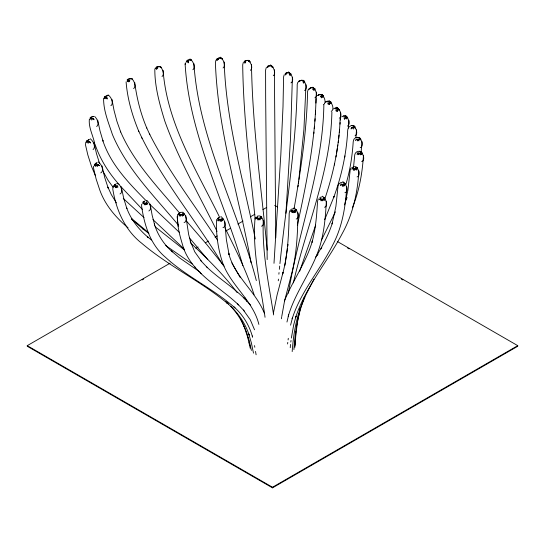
<?xml version="1.0" encoding="UTF-8"?>
<svg xmlns="http://www.w3.org/2000/svg" width="545" height="545" viewBox="0 0 545 545"><rect width="100%" height="100%" fill="white"/><g stroke="black" fill="none" stroke-linecap="round" stroke-linejoin="round"><path stroke-width="0.82" d="M292.392 77.186L290.526 138.389L285.921 213.279M297.992 212.87C297.611 234.064 296.712 255.482 291.037 276.043L284.531 301.099L281.751 316.516M305.997 84.782L303.912 129.444L298.885 179.414M315.964 103.08L316.325 92.166M315.998 98.556C315.208 141.502 306.222 183.685 297.366 225.535M323.853 105.151C322.81 169.563 298.558 230.263 288.387 293.271M93.508 166.205L93.536 168.119L96.124 179.005L99.81 190.116C105.212 205.22 115.935 217.653 128.082 227.817M273.992 263.303L280.825 154.746L283.005 106.663L283.604 76.791L284.245 74.692M331.885 112.025C330.801 171.157 306.419 226.046 293.339 282.896M340.032 124.171L340.121 122.523M340.257 120.043L340.666 112.597M326.319 201.228C325.433 219.581 323.675 238.301 316.577 255.441C308.218 276.22 294.491 294.593 288.244 316.257L288.659 314.806L286.956 322.034M314.928 121.215L315.078 118.749M315.337 114.648L315.596 110.54M294.981 345.414L295.553 336.96M295.663 335.27L295.894 331.891M348.378 128.123L348.889 120.54M355.946 137.415L356.498 129.846M346.729 186.676C345.598 206.603 342.267 226.843 332.886 244.691C320.249 269.904 300.69 291.595 292.154 318.825L292.556 317.497L290.58 325.174M294.872 347.335L295.935 333.819L297.781 320.269L300.295 308.354M126.093 81.873C127.401 98.693 132.176 115.267 138.594 130.868L138.873 131.481M361.09 152.498L361.996 141.652M363.433 155.55C362.35 173.378 359.148 191.22 352.336 207.795M358.855 170.932C357.656 192.637 352.84 214.369 342.26 233.519C327.45 261.879 305.731 286.718 295.642 317.442L296.03 316.216L293.694 324.902L291.357 338.064M278.277 280.784L278.42 279.135M292.181 351.593C293.23 336.865 295.458 322.122 300.363 308.15L299.982 309.301L305.881 294.913L313.975 279.156M293.925 349.549C295.009 332.007 298.006 314.526 304.13 297.999M313.804 133.75L313.954 132.081M314.254 128.736L314.479 126.229M290.233 347.69L290.526 344.454M278.87 274.196L279.033 272.568M279.36 269.312L279.694 266.055M279.939 263.61C286.2 203.919 296.453 144.486 297.216 84.332L297.863 82.24M338.663 138.471L339.017 135.099M339.283 132.564L339.542 130.03M281.465 318.771L281.649 317.224M297.972 186.874L298.176 185.218M298.381 183.556L298.687 181.076M287.59 343.97L287.794 342.355M288.101 339.93L288.298 338.309M353.528 167.24L354.747 154.814L355.374 153.118L357.009 151.653L359.209 151.197M141.659 204.218L141.618 206.105C144.255 224.894 150.291 244.521 165.339 257.165C186.54 276.731 213.429 288.761 234.99 307.905L234.003 306.951C243.111 314.901 249.419 325.542 252.601 337.157L252.206 335.924M290.812 342.049L291.03 340.455M284.926 265.347L285.267 262.847M242.886 265.688C223.348 198.83 189.415 134.99 185.143 64.399L185.239 63.751M185.143 64.399L185.375 62.784M336.469 153.813L337.314 148.213M337.553 146.612L337.798 145.011M338.159 142.606L338.397 141.005M285.382 262.016L287.433 248.615M287.821 246.102L288.094 244.46M293.987 209.185C300.758 170.333 306.849 131.195 307.543 91.683L308.197 89.591M273.365 313.259L277.098 294.947L283.08 272.289L282.671 273.931C287.985 254.127 288.741 233.533 289.204 213.156L289.865 210.656L290.757 209.777M344.651 157.525L344.958 155.911M334.351 165.033L334.664 163.432M335.911 157.021L336.224 155.42M238.608 304.955C220.003 287.017 193.373 274.169 183.685 248.629C180.422 237.681 176.655 225.937 177.602 214.512M344.624 204.934L347.908 190.239L350.176 170.183L350.803 168.5M216.549 219.465C215.922 234.445 218.089 250.114 223.218 264.386C231.829 286.329 253.2 301.051 258.882 324.411M113.094 186.206L112.795 189.156C116.112 209.811 124.934 230.276 141.864 243.363L142.797 244.174C169.209 266.321 200.785 281.281 227.32 303.279L226.386 302.468C236.816 311.031 244.978 322.224 249.154 335.114L248.765 333.942L251.402 343.003L253.5 353.146M255.094 217.959C252.076 251.402 260.565 284.361 265.04 317.299M299.682 271.199L315.698 225.119M340.482 118.735L340.107 119.927C339.085 146.775 333.472 173.269 324.902 198.687M345.803 184.591C350.074 170.674 352.288 156.197 353.215 141.686L353.916 139.234L355.544 137.749L357.752 137.286M89.373 119.048C88.392 127.162 92.95 135.269 94.578 143.124M85.797 142.068L85.51 144.963L87.813 154.862L91.424 166.191L95.416 175.728M346.47 199.007L346.954 197.494M103.625 98.127C103.305 110.478 108.605 122.802 112.399 134.486C126.862 169.154 154.405 196.173 177.983 224.642M318.232 198.884L317.537 201.371C316.754 215.112 315.698 228.968 312.026 242.287L312.442 240.835C306.29 262.24 292.781 280.409 284.442 300.894M266.219 67.723L265.592 70.148L265.66 96.86L267.173 259.577M154.828 68.84C154.63 86.396 159.603 104.115 164.754 120.936C178.453 159.372 199.109 194.838 217.046 231.346M243.308 62.43L242.702 64.855C243.37 116.501 249.903 167.812 255.189 219.11M215.977 60.114L215.398 62.539C217.741 130.684 238.894 196.173 251.129 262.813M345.741 200.771L346.858 197.855M304.001 298.272L304.601 296.752M324.663 219.744L334.099 196.404L333.731 197.385C341.654 175.728 346.634 152.975 347.724 129.921L348.418 127.469L351.041 125.616M335.461 211.821L321.359 240.325M317.197 255.53L318.042 254.086M320.971 249.038L321.809 247.6M315.364 257.656C322.238 246.64 328.594 235.12 332.464 222.667L332.062 223.995L335.911 206.412L338.043 185.94L338.67 184.265L340.298 182.807L342.498 182.309M343.725 184.367L344.222 183.624L343.732 182.847L345.373 183.651L344.222 183.624L345.605 184.421L344.093 184.033L344.692 185.791L343.18 184.578L340.979 183.91L340.284 185.62L341.885 184.53L342.485 186.288L342.533 184.639L343.677 186.186L343.18 184.578L343.725 184.367L344.692 185.791M351.763 167.642L354.638 166.566M355.871 168.541L356.369 167.819L355.333 166.811L357.513 167.88L356.239 167.417L357.745 168.63L356.239 168.214L356.832 169.958L355.326 168.746L353.126 168.085L351.757 169.114L353.494 168.439L353.439 170.231L354.039 168.691L354.631 170.428L355.326 168.746L355.871 168.541L356.832 169.958M360.443 153.084L360.81 151.994L359.257 151.299L361.403 151.837L360.81 151.994L362.316 153.206L360.94 152.389L362.078 153.915L360.81 152.77L361.403 154.501L359.898 153.288L357.697 152.641L357.002 154.317L358.61 153.234L358.01 154.766L359.25 153.336L360.395 154.862L359.898 153.288L360.443 153.084L361.403 154.501M341.722 116.903L343.411 115.983L345.803 116.051L343.411 115.983M333.486 108.993L335.175 108.067L337.566 108.128L335.175 108.067M337.314 241.483L517.75 345.659L517.75 346.259L272.5 487.85L27.25 346.259L27.25 345.659L170.129 263.167M195.907 248.288L198.114 247.008M205.479 242.757L208.428 241.053M215.057 237.232L217.264 235.951M226.1 230.855L230.521 228.3M237.886 224.049L243.043 221.072M250.407 216.821L254.822 214.267M262.928 209.593L266.607 207.468M142.143 279.926L143.614 279.074M27.25 345.659L272.5 487.25L517.75 345.659M291.452 209.178L293.66 208.599M319.847 197.426L322.054 196.895M311.365 87.643L309.104 88.61L312.012 87.582L314.881 88.699L312.012 87.582M180.041 212.414L182.405 212.264M346.818 116.467L345.285 116.01L346.818 116.467L345.837 116.235M257.635 215.99L260.019 215.963M338.574 108.537L337.042 108.08L338.574 108.537L337.593 108.305M330.536 101.642L327.129 101.186L325.44 102.106L328.349 101.091L330.536 101.642L329.548 101.397M322.667 95.021L319.261 94.585L317.572 95.504L318.791 95.395L318.92 95.034L318.253 94.946L319.833 94.537L322.667 95.021L321.673 94.776M116.616 183.713L117.795 183.747M274.707 205.342L277.657 207.039M347.621 248.036L349.093 248.881M401.386 279.074L402.857 279.926M199.838 271.921L179.38 257.758L171.314 250.911L172.295 251.858C163.895 244.378 157.539 234.766 154.324 223.961L154.719 225.214L152.157 215.316L150.154 204.089M165.687 245.522L192.167 263.937M336.735 107.208L337.185 107.549M220.241 57.15L221.141 57.872M220.841 216.508L221.74 217.23M90.218 138.757L91.117 139.486M98.243 161.906L98.7 162.246M142.845 228.914L148.901 233.498M155.148 226.761L184.278 249.883M148.438 232.606L131.549 218.477M151.51 240.018L147.538 236.837L148.465 237.647C138.818 229.554 130.732 219.437 126.501 207.468L126.883 208.646L123.749 198.441L121.317 187.01M143.696 229.561L131.352 219.063M144.05 217.612L123.259 198.462M312.844 87.159L313.293 87.541M146.796 200.335L147.245 200.724M244.848 298.967C233.103 287.004 218.45 278.366 206.453 266.675M179.353 232.374L149.943 204.518M190.443 242.825C207.059 258.371 223.436 274.394 237.15 292.617M152.947 219.601L184.339 249.181M225.93 301.583L228.375 303.94M146.993 201.568C129.281 183.624 110.676 164.767 102.692 140.215L103.046 141.128L99.98 130.786L97.691 120.077M142.592 209.627L120.581 186.288M200.696 260.551L207.468 267.759M237.593 303.872L244.358 311.079M194.327 266.396L195.335 267.466M200.213 272.67L201.228 273.753M243.833 297.883L250.727 305.227M230.726 306.304C237.858 313.791 243.111 322.851 246.667 332.532L246.299 331.442L249.242 340.836L251.395 350.408M179.584 213.061C158.111 187.31 133.682 162.512 120.377 131.216L120.697 131.999L116.903 121.269L114.028 110.397L111.929 99.265M186.118 220.623L206.848 244.603L224.118 266.164M189.408 237.865L207.795 259.604M118.96 184.353C108.448 172.615 99.987 159.004 94.932 144.037M113.135 187.276L108.264 180.627L103.189 171.695M201.704 261.62L194.763 251.845L190.246 240.945L190.661 242.307L188.625 234.33L185.777 215.636M243.356 310.01L250.291 319.786L254.549 329.786M116.453 202.91L111.323 194.633L107.89 187.112L108.257 188.209L104.742 177.609L102.038 165.905M217.516 240.161L215.691 237.341C193.257 203.203 168.092 170.592 149.548 134.05L149.807 134.622L146.503 127.421L146.782 128.041C140.549 113.483 136.754 98.005 134.69 82.329M231.829 262.86L240.338 277.712M222.864 264.863C195.798 219.594 160.843 178.958 138.594 130.868M220.003 218.095C197.031 170.864 167.083 124.144 163.091 70.332M224.915 227.728C235.726 249.576 246.776 271.499 254.086 294.818M245.216 298.026L246.899 301.48M264.339 313.198C255.728 291.255 234.364 276.533 228.682 253.173L229.098 254.651L226.373 239.643L224.778 221.665M141.761 137.762L142.02 138.335M240.706 318.961L244.378 327.143L244.031 326.135L247.655 337.117L250.237 348.235M99.531 163.275L96.438 153.445L94.013 142.763M256.341 280.607C237.388 207.802 198.809 139.752 193.918 63.649M255.292 238.989C243.465 180.354 226.066 122.155 224.179 61.966M248.084 337.348L248.786 340.645M249.14 342.294L249.842 345.591M254.522 345.598L254.808 347.26M255.53 351.43L256.109 354.761M177.111 216.617L178.29 226.298M273.644 314.949C268.678 283.598 261.988 252.355 263.276 220.371M267.207 250.101C261.423 188.277 252.39 126.604 251.49 64.419M275.77 237.872L274.373 69.808M272.5 487.25L272.5 487.85M356.26 166.995A6.608 3.815 60 0 1 359.121 173.099A6.608 3.815 60 0 1 357.064 176.927M360.831 151.605A6.608 3.815 60 0 1 363.692 157.709A6.608 3.815 60 0 1 361.642 161.538M359.393 137.721A6.608 3.815 60 0 1 362.255 143.826A6.608 3.815 60 0 1 360.197 147.654M353.896 125.929A6.608 3.815 60 0 1 355.074 135.76M346.286 116.283A6.608 3.815 60 0 1 347.465 126.113M337.634 107.937A6.608 3.815 60 0 1 340.857 113.905A6.608 3.815 60 0 1 339.242 118.197M329.16 100.655A6.608 3.815 60 0 1 332.777 106.725A6.608 3.815 60 0 1 331.21 111.303M321.748 94.435A6.608 3.815 60 0 1 324.704 103.373M324.513 103.734A6.608 3.815 60 0 1 323.355 104.695M313.722 87.97A6.608 3.815 60 0 1 314.901 97.807M302.966 80.176A6.608 3.815 60 0 1 306.188 86.151A6.608 3.815 60 0 1 304.566 90.436M288.455 71.885A6.608 3.815 60 0 1 292.467 78.003A6.608 3.815 60 0 1 290.962 82.867M270.443 64.875A6.608 3.815 60 0 1 274.38 70.7A6.608 3.815 60 0 1 273.283 75.701M248.452 60.257A6.608 3.815 60 0 1 250.4 70.359M221.577 58.301A6.608 3.815 60 0 1 223.089 67.975M189.987 58.921A6.608 3.815 60 0 1 193.931 64.746A6.608 3.815 60 0 1 192.835 69.746M160.067 66.429A6.608 3.815 60 0 1 162.015 76.532M131.686 78.528A6.608 3.815 60 0 1 133.634 88.631M108.033 94.837A6.608 3.815 60 0 1 111.977 100.662A6.608 3.815 60 0 1 110.88 105.662M95.137 116.868A6.608 3.815 60 0 1 96.656 126.542M91.553 139.915A6.608 3.815 60 0 1 93.066 149.582M99.142 162.628A6.608 3.815 60 0 1 102.365 168.603A6.608 3.815 60 0 1 100.75 172.894M118.844 184.128A6.608 3.815 60 0 1 120.023 193.966M147.675 201.146A6.608 3.815 60 0 1 148.853 210.983M182.847 212.175A6.608 3.815 60 0 1 186.111 218.429A6.608 3.815 60 0 1 184.087 222.537M222.176 217.659A6.608 3.815 60 0 1 225.037 223.763A6.608 3.815 60 0 1 222.98 227.592M260.667 216.256A6.608 3.815 60 0 1 263.528 222.36A6.608 3.815 60 0 1 261.471 226.189M294.055 207.904A6.608 3.815 60 0 1 298.129 214.314A6.608 3.815 60 0 1 296.194 218.995M322.388 196.193A6.608 3.815 60 0 1 326.462 202.604A6.608 3.815 60 0 1 324.527 207.284M342.798 181.601A6.608 3.815 60 0 1 346.872 188.011A6.608 3.815 60 0 1 344.937 192.685M292.461 210.765L292.44 212.611L293.006 211.024L294.852 210.806L295.227 209.573L296.534 209.934L295.356 210.009L296.766 210.745L295.22 210.438L295.846 212.209L294.852 210.806L294.831 212.652L294.3 211.044L293.632 212.788L293.006 211.024L291.97 209.954L290.757 211.453L292.1 210.39L291.432 212.141L292.461 210.765M329.548 102.753L329.521 104.497L328.996 102.951L327.702 102.923L328.328 104.606L328.996 102.951L329.916 102.446L329.916 101.717L331.21 102.228L330.038 102.085L331.21 103.577L329.548 102.753M337.593 109.668L337.566 111.418L337.042 109.858L335.747 109.831L336.367 111.521L337.042 109.858L337.961 109.361L337.961 108.625L339.487 109.817L338.091 108.993L339.256 110.492L337.593 109.668M320.882 198.959L320.841 200.792L322.075 199.32L323.635 198.687L323.28 197.467L324.261 197.556L323.641 197.835L324.929 198.244L323.771 198.264L324.922 199.811L323.267 199.034L324.241 200.451L322.722 199.259L322.034 200.982L322.075 199.32L320.882 198.959L320.392 198.162L319.159 199.634L320.882 198.959M353.473 127.292L353.433 129.056L352.281 127.537L351.634 127.441L351.048 128.974L352.281 127.537L353.473 127.292L353.971 126.61L353.473 125.895L351.634 125.623L354.448 126.12L353.841 126.229L355.122 126.733L353.971 126.61L355.122 128.13L353.473 127.292M358.998 139.118L358.951 140.896L357.799 139.363L356.6 139.023L355.544 140.365L357.152 139.261L357.752 140.992L357.799 139.363L358.998 139.118L359.489 138.423L358.998 137.694L357.799 137.36L359.966 137.912L359.366 138.035L360.879 139.261L359.489 138.423L360.64 139.956L358.998 139.118M271.172 65.802L272.861 66.701L270.627 65.7L267.779 66.163L271.172 65.802M248.241 60.461L250.162 61.953L248.588 61.496L248.588 60.815L249.923 61.326L247.675 60.352L245.856 60.488L248.241 60.461M115.867 186.131L115.458 187.766L114.832 185.225L115.853 184.094L114.436 184.551L114.954 184.789L113.544 186.09L114.961 185.634L113.782 186.846L115.322 185.954L117.686 185.695L117.822 187.514L116.507 186.145L116.644 187.793L115.867 186.131M288.033 72.628L286.827 72.778L289.218 72.798L291.153 74.372L289.231 74.202L290.233 75.564L289.722 73.555L290.907 73.725L288.033 72.628M179.618 213.272L179.632 214.158L180.545 214.723L182.371 214.355L182.847 213.511L184.346 214.11L182.725 213.96L183.454 215.67L182.371 214.355L182.459 216.195L181.185 214.771L180.088 216.345L180 214.505L179.08 215.949L179.632 214.158L178.154 214.505L179.496 213.722L178.379 213.674L179.979 212.877L179.618 213.272M97.8 164.794L97.31 166.586L95.498 164.093L95.981 163.282L97.16 162.832L95.13 163.5L95.62 163.67L94.23 164.999L95.498 164.093L94.462 165.721L95.981 164.788L95.13 166.28L96.526 164.951L98.338 164.501L99.483 165.748L97.8 164.794M143.88 201.82L142.688 203.871L144.262 203.026L146.087 203.108L146.987 202.42L147.743 204.109L146.625 202.815L146.748 204.654L146.087 203.108L145.563 204.913L145.447 203.251L144.377 204.859L143.757 202.263L142.674 202.263L144.779 201.125L143.335 201.527L144.241 201.418L143.88 201.82M218.654 218.293L217.394 220.289L219.029 219.54L220.861 219.724L221.883 218.613L223.355 219.247L221.761 219.063L222.462 220.793L221.406 219.451L221.461 221.297L220.861 219.724L220.275 221.502L219.574 219.771L218.075 220.957L219.029 219.54L218.531 218.743L217.373 218.654L219.008 217.905L218.034 217.932L218.654 218.293M129.233 80.374L128.79 81.927L129.874 80.381L128.327 79.972L128.327 79.291L129.233 78.718L131.168 78.65L127.796 79.325L128.327 79.291L127.121 79.924L128.198 79.645L127.121 81.191L128.327 79.972L127.789 81.668L129.233 80.374M257.274 216.821L257.281 217.7L258.841 218.395L260.026 218.041L260.381 216.787L261.709 217.094L260.517 217.223L261.723 218.715L260.026 218.041L260.047 219.887L259.481 218.3L258.861 220.064L258.841 218.395L257.669 219.914L257.649 218.075L255.98 218.783L257.281 217.7L255.734 217.973L257.274 216.821M105.492 97.119L104.981 98.829L106.391 97.514L107.031 97.507L107.161 99.074L106.391 97.514L105.492 97.119L105.485 96.411C110.962 94.776 106.404 95.45 104.306 97.044L105.362 96.778L104.313 98.352L105.492 97.119M91.192 117.366L90.048 119.355L91.567 118.374L93.379 118.347L94.067 119.798L92.745 118.503L91.717 120.104L91.567 118.374L91.07 117.754L90.034 117.992L92.861 116.521L90.695 117.325L91.192 117.366M87.588 140.481L86.43 142.497L87.943 141.536L89.748 141.53L90.436 143.001L89.114 141.686L88.086 143.301L87.459 140.883L86.437 141.06L89.278 139.547L87.588 140.481M188.645 61.394L188.154 62.913L187.746 60.297L189.299 59.691L190.546 59.827L187.16 60.338L187.746 60.297L186.247 61.524L187.616 60.638L186.479 62.123L188.645 61.394M156.817 67.805L156.252 69.474L157.723 68.214L156.817 67.805L157.185 66.831L159.637 66.592L156.265 67.185L156.817 67.137L155.352 68.391L156.817 67.805M346.334 116.937L345.285 117.809L343.997 117.768L344.603 119.471L345.285 117.809L346.811 119.008L346.204 117.304L347.73 117.768L346.204 116.562L346.334 116.937M322.17 95.457L321.673 96.124L320.48 96.376L321.652 97.862L321.128 96.315L322.667 97.501L322.041 95.818L323.342 96.949L322.041 95.096L323.342 95.607L322.17 95.457M310.446 88.14L308.872 89.271L310.446 88.14M313.702 88.549L312.66 89.4L314.199 90.586L313.573 88.903L315.112 89.366L313.573 88.188L313.702 88.549M300.104 80.762L298.524 81.9C300.077 79.999 302.645 79.72 304.539 81.314L301.664 80.204L298.762 81.246L300.104 80.762M303.354 81.157L302.863 81.805L303.865 83.181L303.231 81.512L304.778 81.975L303.224 80.796L303.354 81.157M286.466 73.187L285.137 74.985L286.466 73.888L285.137 73.684L287.385 72.689L285.812 73.139L286.466 73.187M268.419 66.19L268.419 66.878L266.859 67.342L268.419 66.19M271.662 66.531L271.533 66.878L273.093 67.342L271.662 66.531M245.475 60.856L245.836 61.817L244.841 63.172L245.475 61.537L243.935 62.028L246.388 60.366L244.848 60.856L245.475 60.856M218.095 58.492L218.456 59.432L216.801 60.297L218.089 59.16L216.569 59.684L218.456 58.199L219.649 57.906L221.883 58.39L219.008 57.995L216.808 59.058L218.095 58.492M94.04 116.507L92.725 116.576L94.04 116.507M191.554 60.127L189.939 59.725L191.554 60.127M222.558 58.894L221.331 58.737L220.841 58.131L222.558 58.894M132.169 78.909L130.514 78.596L132.169 78.909M161.313 67.348L159.556 66.66L161.313 67.348"/></g></svg>
